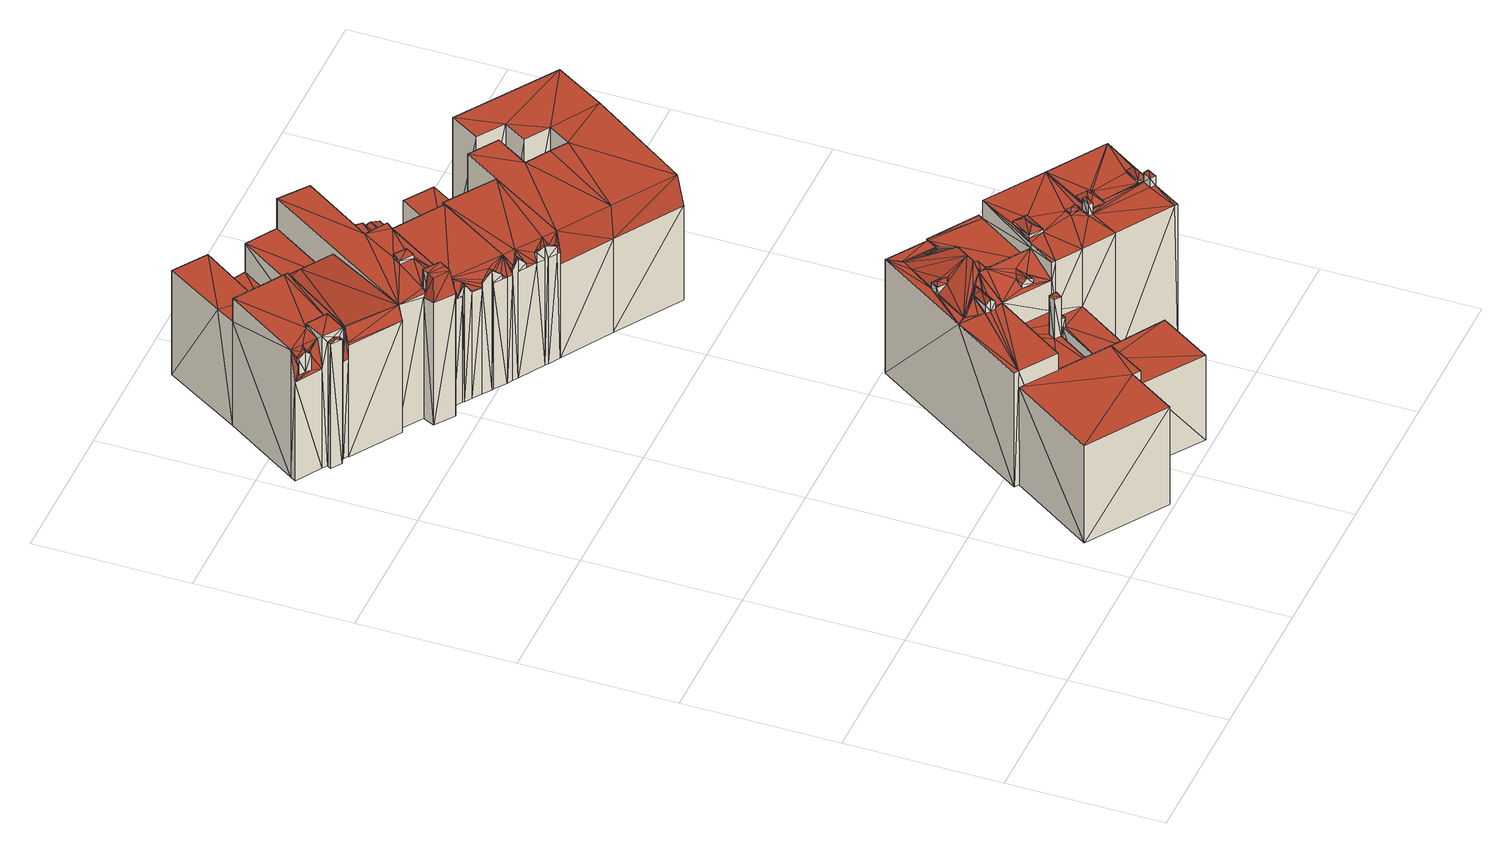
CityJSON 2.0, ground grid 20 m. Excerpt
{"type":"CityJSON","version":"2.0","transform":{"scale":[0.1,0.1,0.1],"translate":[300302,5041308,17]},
"CityObjects":{
"building1":{"type":"Building","geometry":[{"type":"MultiSurface","lod":"2","boundaries":[[[0,1,2]],[[3,1,0]],[[4,1,3]],[[5,6,4]],[[4,6,1]],[[1,7,8]],[[6,9,10]],[[6,10,11]],[[6,11,1]],[[1,11,12]],[[1,12,13]],[[13,14,15]],[[7,16,8]],[[14,17,15]],[[1,13,15]],[[1,15,7]],[[18,19,14]],[[18,14,13]],[[15,17,20]],[[21,15,20]],[[19,20,14]],[[14,20,17]],[[19,22,20]],[[23,24,12]],[[23,12,11]],[[24,18,13]],[[25,26,18]],[[21,27,15]],[[26,28,21]],[[24,13,12]],[[25,18,24]],[[21,28,27]],[[15,27,7]],[[25,28,26]],[[27,29,7]],[[7,29,16]],[[30,31,32]],[[31,25,24]],[[30,25,31]],[[33,34,35]],[[34,8,35]],[[34,1,8]],[[36,2,37]],[[37,1,34]],[[2,1,37]],[[8,16,29]],[[35,8,29]],[[38,39,33]],[[39,40,34]],[[39,34,33]],[[41,42,38]],[[42,39,38]],[[30,43,44]],[[30,32,43]],[[45,46,47]],[[48,45,47]],[[49,3,50]],[[3,0,50]],[[51,50,36]],[[50,2,36]],[[50,0,2]],[[52,4,49]],[[4,3,49]],[[53,52,54]],[[53,5,52]],[[5,4,52]],[[51,47,50]],[[50,47,46]],[[48,55,45]],[[48,56,55]],[[41,57,42]],[[58,56,39]],[[56,40,39]],[[59,60,6]],[[6,60,9]],[[61,59,6]],[[5,61,6]],[[62,59,61]],[[53,61,5]],[[60,10,9]],[[60,63,10]],[[62,61,64]],[[64,56,58]],[[64,65,56]],[[65,55,56]],[[61,65,64]],[[65,66,55]],[[54,66,65]],[[54,52,66]],[[67,23,63]],[[68,67,69]],[[67,63,69]],[[23,10,63]],[[23,11,10]],[[57,67,68]],[[44,70,28]],[[70,27,28]],[[44,43,70]],[[71,72,73]],[[71,74,72]],[[75,76,77]],[[77,78,79]],[[78,80,79]],[[74,79,72]],[[72,79,80]],[[81,71,73]],[[82,71,81]],[[18,26,19]],[[19,26,22]],[[22,21,20]],[[26,21,22]],[[67,24,23]],[[57,31,67]],[[67,31,24]],[[41,32,57]],[[32,31,57]],[[41,38,32]],[[38,43,32]],[[33,35,43]],[[43,83,70]],[[43,35,83]],[[38,33,43]],[[30,44,28]],[[30,28,25]],[[49,50,45]],[[50,46,45]],[[51,36,37]],[[47,37,34]],[[40,47,34]],[[51,37,47]],[[48,47,56]],[[56,47,40]],[[42,58,39]],[[59,69,60]],[[59,68,69]],[[60,69,63]],[[59,57,68]],[[62,64,59]],[[64,42,57]],[[64,57,59]],[[64,58,42]],[[66,45,55]],[[52,45,66]],[[52,49,45]],[[53,54,61]],[[54,65,61]],[[70,83,84]],[[70,82,81]],[[70,84,82]],[[70,81,27]],[[78,35,29]],[[83,35,76]],[[77,35,78]],[[76,35,77]],[[27,73,29]],[[27,81,73]],[[78,29,80]],[[72,80,29]],[[73,72,29]],[[83,76,75]],[[84,83,85]],[[85,83,75]],[[75,77,74]],[[74,77,79]],[[71,85,74]],[[82,84,71]],[[85,75,74]],[[84,85,71]]],"semantics":{"surfaces":[{"type":"GroundSurface"},{"type":"WallSurface"},{"type":"RoofSurface"}],"values":[0,0,0,0,0,0,0,0,0,0,0,0,0,0,0,0,1,1,1,1,1,1,1,1,1,1,1,1,1,1,1,1,1,1,1,1,1,1,1,1,1,1,1,1,1,1,1,1,1,1,1,1,1,1,1,1,1,1,1,1,1,1,1,1,1,1,1,1,1,1,1,1,1,1,1,1,1,1,1,1,1,1,1,1,1,1,1,1,1,1,1,1,1,1,1,1,1,1,1,1,1,1,1,1,1,1,1,2,2,2,2,2,2,2,2,2,2,2,2,2,2,2,2,2,2,2,2,2,2,2,2,2,2,2,2,2,2,2,2,2,2,2,2,2,2,2,2,2,2,2,2,2,2,2,2,2,2,2,2,2,2,2,2,2,2,2,2,2]}}]},
"building2":{"type":"Building","geometry":[{"type":"MultiSurface","lod":"2","boundaries":[[[86,87,88]],[[87,89,88]],[[90,87,86]],[[91,92,93]],[[91,93,94]],[[93,95,96]],[[92,95,93]],[[97,98,99]],[[99,98,100]],[[101,100,98]],[[101,102,100]],[[103,99,104]],[[103,97,99]],[[105,106,107]],[[108,106,105]],[[108,105,109]],[[108,109,110]],[[103,104,101]],[[104,102,101]],[[111,112,113]],[[108,110,111]],[[108,111,113]],[[114,115,116]],[[117,114,116]],[[118,119,120]],[[121,119,118]],[[115,120,119]],[[116,115,119]],[[112,96,95]],[[113,112,95]],[[122,91,94]],[[123,91,122]],[[106,91,107]],[[107,91,123]],[[124,92,125]],[[124,125,126]],[[125,92,127]],[[127,92,93]],[[128,124,92]],[[128,129,124]],[[130,131,132]],[[132,131,133]],[[131,134,133]],[[135,130,132]],[[136,135,132]],[[137,136,132]],[[138,86,139]],[[138,90,86]],[[140,141,88]],[[142,140,89]],[[89,140,88]],[[134,89,87]],[[134,142,89]],[[90,134,87]],[[138,134,90]],[[143,88,141]],[[86,88,143]],[[139,86,143]],[[127,96,93]],[[124,113,95]],[[108,113,144]],[[144,113,129]],[[124,95,92]],[[129,113,124]],[[106,92,91]],[[108,128,106]],[[106,128,92]],[[145,146,121]],[[147,148,145]],[[147,145,121]],[[121,149,119]],[[121,146,149]],[[147,117,148]],[[145,148,146]],[[117,116,148]],[[148,116,146]],[[116,119,149]],[[146,116,149]],[[134,140,142]],[[137,132,133]],[[138,150,137]],[[150,139,151]],[[138,137,134]],[[137,133,134]],[[138,139,150]],[[151,139,152]],[[143,141,140]],[[153,143,154]],[[115,143,120]],[[139,143,115]],[[118,120,153]],[[152,115,114]],[[155,156,154]],[[139,115,152]],[[155,154,143]],[[120,143,153]],[[134,123,122]],[[134,94,140]],[[134,122,94]],[[94,93,140]],[[93,96,140]],[[157,143,140]],[[96,157,140]],[[157,155,143]],[[131,123,134]],[[131,105,107]],[[131,107,123]],[[103,101,98]],[[103,98,97]],[[130,110,131]],[[130,154,110]],[[131,110,109]],[[111,154,156]],[[110,154,111]],[[135,153,130]],[[130,153,154]],[[135,151,152]],[[135,121,153]],[[152,114,117]],[[135,152,117]],[[121,118,153]],[[135,147,121]],[[135,117,147]],[[136,151,135]],[[136,150,151]],[[131,109,105]],[[112,157,96]],[[112,155,157]],[[112,156,155]],[[111,156,112]],[[137,150,102]],[[137,99,136]],[[99,100,136]],[[136,100,150]],[[102,150,100]],[[137,102,104]],[[137,104,99]]],"semantics":{"surfaces":[{"type":"GroundSurface"},{"type":"WallSurface"},{"type":"RoofSurface"}],"values":[0,0,0,1,1,1,1,1,1,1,1,1,1,1,1,1,1,1,1,1,1,1,1,1,1,1,1,1,1,1,1,1,1,1,1,1,1,1,1,1,1,1,1,1,1,1,1,1,1,1,1,1,1,1,1,1,1,1,2,2,2,2,2,2,2,2,2,2,2,2,2,2,2,2,2,2,2,2,2,2,2,2,2,2,2,2,2,2,2,2,2,2,2,2,2,2,2,2,2,2,2,2,2,2,2,2,2,2,2,2,2,2,2,2,2,2,2,2,2,2,2,2,2,2,2,2,2,2,2,2,2,2,2,2,2,2,2]}}]},
"building3":{"type":"Building","geometry":[{"type":"MultiSurface","lod":"2","boundaries":[[[158,159,160]],[[160,161,162]],[[160,163,161]],[[164,165,5]],[[158,160,162]],[[5,165,6]],[[166,158,162]],[[165,162,6]],[[167,166,165]],[[166,162,165]],[[168,163,160]],[[168,169,163]],[[170,161,171]],[[170,162,161]],[[169,171,161]],[[169,161,163]],[[172,173,174]],[[175,176,177]],[[178,177,179]],[[179,177,176]],[[178,180,181]],[[178,179,180]],[[181,180,173]],[[181,173,172]],[[182,168,159]],[[159,168,160]],[[182,183,168]],[[183,175,168]],[[184,159,158]],[[184,182,159]],[[185,158,166]],[[185,184,158]],[[186,185,166]],[[186,166,167]],[[187,188,189]],[[189,188,190]],[[187,189,191]],[[189,192,191]],[[188,193,190]],[[190,193,194]],[[191,194,193]],[[191,192,194]],[[186,167,195]],[[167,165,195]],[[196,164,197]],[[164,5,197]],[[197,5,59]],[[5,6,59]],[[196,165,164]],[[196,195,165]],[[170,6,162]],[[170,59,6]],[[174,59,170]],[[168,198,169]],[[168,175,198]],[[175,177,198]],[[170,171,199]],[[174,170,199]],[[172,174,199]],[[198,199,171]],[[198,171,169]],[[178,172,177]],[[177,172,198]],[[198,172,199]],[[178,181,172]],[[187,191,193]],[[187,193,188]],[[197,59,195]],[[196,197,195]],[[195,59,192]],[[194,59,180]],[[185,195,192]],[[185,189,184]],[[190,180,179]],[[190,194,180]],[[185,192,189]],[[192,59,194]],[[190,179,184]],[[186,195,185]],[[180,59,174]],[[189,190,184]],[[184,179,183]],[[184,183,182]],[[179,176,175]],[[180,174,173]],[[179,175,183]]],"semantics":{"surfaces":[{"type":"GroundSurface"},{"type":"WallSurface"},{"type":"RoofSurface"}],"values":[0,0,0,0,0,0,0,0,0,0,1,1,1,1,1,1,1,1,1,1,1,1,1,1,1,1,1,1,1,1,1,1,1,1,1,1,1,1,1,1,1,1,1,1,1,1,1,1,1,1,1,1,1,2,2,2,2,2,2,2,2,2,2,2,2,2,2,2,2,2,2,2,2,2,2,2,2,2,2,2,2,2,2,2,2,2]}}]},
"building4":{"type":"Building","geometry":[{"type":"MultiSurface","lod":"2","boundaries":[[[200,201,202]],[[203,201,200]],[[204,205,206]],[[204,206,203]],[[207,208,89]],[[207,209,208]],[[89,208,210]],[[211,212,213]],[[203,206,201]],[[214,89,87]],[[200,202,215]],[[214,216,89]],[[217,211,213]],[[201,218,219]],[[201,213,218]],[[218,213,220]],[[216,207,89]],[[213,212,221]],[[214,87,219]],[[201,219,202]],[[221,207,216]],[[218,214,219]],[[200,215,90]],[[213,221,220]],[[221,212,207]],[[222,200,223]],[[200,90,223]],[[224,225,226]],[[227,225,224]],[[228,229,230]],[[229,231,232]],[[229,232,230]],[[228,233,229]],[[234,235,236]],[[234,237,235]],[[234,238,237]],[[237,238,239]],[[236,235,228]],[[236,228,240]],[[235,233,228]],[[228,227,240]],[[238,227,239]],[[239,227,224]],[[238,240,227]],[[241,242,243]],[[241,244,242]],[[245,243,246]],[[246,243,242]],[[247,248,249]],[[250,249,248]],[[250,251,249]],[[252,251,250]],[[253,252,250]],[[254,252,253]],[[255,244,241]],[[256,255,241]],[[257,231,229]],[[138,258,259]],[[138,260,229]],[[260,257,229]],[[138,259,260]],[[261,219,262]],[[261,202,219]],[[262,263,134]],[[219,87,263]],[[262,219,263]],[[131,262,134]],[[258,90,259]],[[90,215,259]],[[215,202,264]],[[232,202,261]],[[259,215,264]],[[230,232,261]],[[264,202,232]],[[265,258,138]],[[265,223,258]],[[223,90,258]],[[263,87,89]],[[263,89,266]],[[267,268,269]],[[269,268,270]],[[271,272,273]],[[271,273,274]],[[275,276,277]],[[275,277,278]],[[275,278,279]],[[278,280,279]],[[279,280,281]],[[280,282,281]],[[276,281,282]],[[276,282,277]],[[283,284,285]],[[285,284,286]],[[287,283,285]],[[288,289,290]],[[288,287,289]],[[288,283,287]],[[288,290,291]],[[290,292,291]],[[291,293,284]],[[294,286,284]],[[293,294,284]],[[291,292,293]],[[295,296,297]],[[298,295,297]],[[296,299,300]],[[297,296,300]],[[301,300,302]],[[302,300,299]],[[303,304,305]],[[303,306,304]],[[307,305,308]],[[308,305,304]],[[309,307,308]],[[309,308,310]],[[309,310,303]],[[310,306,303]],[[311,312,313]],[[313,312,314]],[[315,311,313]],[[315,313,316]],[[317,318,319]],[[317,320,318]],[[317,319,321]],[[319,322,321]],[[315,323,324]],[[315,316,323]],[[324,323,314]],[[324,314,312]],[[321,322,325]],[[322,326,325]],[[320,325,326]],[[320,326,318]],[[327,328,271]],[[329,271,274]],[[327,271,329]],[[328,330,331]],[[271,331,332]],[[331,134,332]],[[332,134,263]],[[328,331,271]],[[333,334,205]],[[334,335,206]],[[205,334,206]],[[335,327,329]],[[335,329,206]],[[206,329,201]],[[336,337,338]],[[339,336,338]],[[339,338,340]],[[340,338,330]],[[338,331,330]],[[225,262,131]],[[341,226,225]],[[338,341,225]],[[338,225,342]],[[338,337,341]],[[342,225,131]],[[222,336,200]],[[343,336,222]],[[343,223,265]],[[343,222,223]],[[214,255,246]],[[256,245,255]],[[255,245,246]],[[246,344,216]],[[345,255,214]],[[214,246,216]],[[268,346,270]],[[270,346,207]],[[270,207,212]],[[347,270,211]],[[211,270,212]],[[348,349,350]],[[349,220,221]],[[349,221,350]],[[351,220,349]],[[351,218,220]],[[272,345,351]],[[351,345,214]],[[272,351,273]],[[351,214,218]],[[329,213,201]],[[329,352,213]],[[353,347,217]],[[217,347,211]],[[353,352,348]],[[353,217,352]],[[352,349,348]],[[217,213,352]],[[204,203,354]],[[355,204,354]],[[354,336,339]],[[203,200,336]],[[354,203,336]],[[295,302,205]],[[295,301,302]],[[204,295,205]],[[302,333,205]],[[355,295,204]],[[298,301,295]],[[356,357,208]],[[356,208,209]],[[207,356,209]],[[346,356,207]],[[267,350,344]],[[266,210,358]],[[267,269,350]],[[221,216,344]],[[266,89,210]],[[267,266,358]],[[350,221,344]],[[267,344,266]],[[358,210,208]],[[358,208,357]],[[227,261,262]],[[228,230,261]],[[227,262,225]],[[228,261,227]],[[342,131,134]],[[338,342,359]],[[359,342,360]],[[338,254,331]],[[331,254,253]],[[338,359,254]],[[331,248,134]],[[331,250,248]],[[331,253,250]],[[360,342,247]],[[247,134,248]],[[247,342,134]],[[234,236,240]],[[234,240,238]],[[309,303,361]],[[257,264,232]],[[257,232,231]],[[260,264,257]],[[259,264,260]],[[343,265,336]],[[336,265,138]],[[336,138,337]],[[337,237,341]],[[138,235,237]],[[239,224,226]],[[341,239,226]],[[235,229,233]],[[341,237,239]],[[138,229,235]],[[337,138,237]],[[256,241,245]],[[245,241,243]],[[251,247,249]],[[359,360,251]],[[360,247,251]],[[254,251,252]],[[254,359,251]],[[271,332,272]],[[345,263,244]],[[345,244,255]],[[332,345,272]],[[244,263,242]],[[242,263,266]],[[332,263,345]],[[242,266,344]],[[246,242,344]],[[273,349,352]],[[329,274,273]],[[329,273,352]],[[273,351,349]],[[347,269,270]],[[353,269,347]],[[348,350,269]],[[353,348,269]],[[275,362,276]],[[362,363,276]],[[275,279,362]],[[362,279,281]],[[362,281,363]],[[276,363,281]],[[320,364,325]],[[320,365,364]],[[364,321,325]],[[317,321,364]],[[317,364,365]],[[317,365,320]],[[288,366,283]],[[288,367,366]],[[283,366,284]],[[288,291,367]],[[367,284,366]],[[367,291,284]],[[302,334,333]],[[302,299,334]],[[299,313,334]],[[334,313,335]],[[293,316,294]],[[295,287,296]],[[296,285,313]],[[285,286,313]],[[296,287,285]],[[316,313,286]],[[294,316,286]],[[296,313,299]],[[292,316,293]],[[354,316,292]],[[355,290,289]],[[354,292,290]],[[355,354,290]],[[355,289,306]],[[306,289,304]],[[304,289,287]],[[355,306,310]],[[355,310,295]],[[295,304,287]],[[310,308,295]],[[295,308,304]],[[354,339,278]],[[354,278,322]],[[326,277,327]],[[314,327,335]],[[277,328,327]],[[322,278,277]],[[314,326,327]],[[339,280,278]],[[354,322,319]],[[277,340,328]],[[354,319,316]],[[322,277,326]],[[339,340,280]],[[313,314,335]],[[340,330,328]],[[318,326,314]],[[277,282,340]],[[280,340,282]],[[316,319,323]],[[323,318,314]],[[319,318,323]],[[298,297,300]],[[298,300,301]],[[307,368,305]],[[361,303,305]],[[361,305,368]],[[361,368,307]],[[309,361,307]],[[315,312,311]],[[315,324,312]],[[346,357,356]],[[346,358,357]],[[267,346,268]],[[267,358,346]]],"semantics":{"surfaces":[{"type":"GroundSurface"},{"type":"WallSurface"},{"type":"RoofSurface"}],"values":[0,0,0,0,0,0,0,0,0,0,0,0,0,0,0,0,0,0,0,0,0,0,0,0,0,0,0,1,1,1,1,1,1,1,1,1,1,1,1,1,1,1,1,1,1,1,1,1,1,1,1,1,1,1,1,1,1,1,1,1,1,1,1,1,1,1,1,1,1,1,1,1,1,1,1,1,1,1,1,1,1,1,1,1,1,1,1,1,1,1,1,1,1,1,1,1,1,1,1,1,1,1,1,1,1,1,1,1,1,1,1,1,1,1,1,1,1,1,1,1,1,1,1,1,1,1,1,1,1,1,1,1,1,1,1,1,1,1,1,1,1,1,1,1,1,1,1,1,1,1,1,1,1,1,1,1,1,1,1,1,1,1,1,1,1,1,1,1,1,1,1,1,1,1,1,1,1,1,1,1,1,1,1,1,1,1,1,1,1,1,1,1,1,1,1,1,1,1,1,1,1,1,1,1,1,1,1,1,1,1,1,1,1,1,1,2,2,2,2,2,2,2,2,2,2,2,2,2,2,2,2,2,2,2,2,2,2,2,2,2,2,2,2,2,2,2,2,2,2,2,2,2,2,2,2,2,2,2,2,2,2,2,2,2,2,2,2,2,2,2,2,2,2,2,2,2,2,2,2,2,2,2,2,2,2,2,2,2,2,2,2,2,2,2,2,2,2,2,2,2,2,2,2,2,2,2,2,2,2,2,2,2,2,2,2,2,2,2,2,2,2,2,2,2,2,2,2,2,2,2,2,2,2,2,2,2,2,2,2,2,2,2,2,2,2,2,2,2,2,2]}}]},
"building5":{"type":"Building","geometry":[{"type":"MultiSurface","lod":"2","boundaries":[[[369,370,371]],[[372,158,166]],[[373,374,158]],[[375,373,158]],[[374,159,158]],[[376,372,377]],[[378,167,379]],[[377,372,167]],[[372,375,158]],[[377,167,378]],[[377,378,380]],[[372,166,167]],[[372,369,381]],[[382,369,372]],[[369,383,381]],[[369,371,383]],[[372,381,375]],[[384,385,386]],[[385,387,388]],[[385,388,386]],[[388,383,371]],[[388,387,383]],[[389,388,370]],[[370,388,371]],[[390,391,392]],[[393,381,392]],[[391,393,392]],[[387,392,383]],[[383,392,381]],[[394,391,390]],[[395,389,369]],[[369,389,370]],[[396,369,382]],[[396,395,369]],[[397,398,399]],[[398,379,399]],[[398,378,379]],[[399,379,400]],[[379,167,400]],[[167,166,401]],[[400,167,401]],[[184,158,402]],[[158,159,402]],[[185,401,184]],[[401,158,184]],[[401,166,158]],[[403,377,404]],[[377,380,404]],[[405,377,403]],[[405,376,377]],[[380,378,398]],[[404,380,398]],[[405,406,372]],[[405,372,376]],[[397,407,398]],[[398,407,408]],[[409,410,411]],[[373,412,374]],[[412,411,410]],[[413,411,412]],[[413,412,373]],[[412,402,159]],[[412,159,374]],[[414,413,373]],[[414,373,375]],[[415,413,416]],[[416,413,373]],[[396,417,185]],[[417,407,185]],[[382,372,406]],[[407,401,185]],[[417,408,407]],[[396,382,406]],[[396,406,417]],[[418,414,419]],[[393,419,375]],[[381,393,375]],[[387,394,392]],[[420,394,387]],[[394,390,392]],[[421,422,387]],[[385,421,387]],[[384,421,385]],[[422,420,387]],[[415,184,409]],[[393,418,419]],[[393,415,418]],[[412,410,402]],[[409,402,410]],[[409,184,402]],[[393,184,415]],[[395,422,421]],[[395,421,384]],[[395,384,389]],[[389,386,388]],[[389,384,386]],[[391,184,393]],[[394,184,391]],[[395,420,422]],[[420,184,394]],[[395,184,420]],[[403,404,398]],[[403,398,417]],[[398,408,417]],[[403,417,406]],[[405,403,406]],[[407,400,401]],[[397,400,407]],[[397,399,400]],[[413,409,411]],[[415,409,413]],[[418,415,413]],[[418,413,414]],[[396,185,184]],[[396,184,395]]],"semantics":{"surfaces":[{"type":"GroundSurface"},{"type":"WallSurface"},{"type":"RoofSurface"}],"values":[0,0,0,0,0,0,0,0,0,0,0,0,0,0,0,0,0,1,1,1,1,1,1,1,1,1,1,1,1,1,1,1,1,1,1,1,1,1,1,1,1,1,1,1,1,1,1,1,1,1,1,1,1,1,1,1,1,1,1,1,1,1,1,1,1,1,1,1,1,1,1,1,1,1,1,1,1,2,2,2,2,2,2,2,2,2,2,2,2,2,2,2,2,2,2,2,2,2,2,2,2,2,2,2,2,2,2,2,2,2,2,2,2,2,2]}}]},
"building6":{"type":"Building","geometry":[{"type":"MultiSurface","lod":"2","boundaries":[[[423,424,425]],[[423,425,426]],[[427,428,424]],[[424,369,425]],[[428,429,430]],[[428,430,431]],[[424,431,369]],[[424,428,431]],[[431,432,369]],[[432,433,369]],[[433,370,369]],[[434,435,436]],[[437,431,430]],[[438,436,437]],[[437,436,431]],[[438,437,439]],[[440,439,429]],[[439,437,430]],[[429,439,430]],[[441,442,434]],[[443,438,439]],[[444,438,443]],[[434,445,446]],[[445,447,446]],[[446,447,448]],[[447,449,448]],[[435,448,449]],[[436,448,435]],[[450,428,427]],[[450,451,428]],[[451,440,428]],[[428,440,429]],[[450,452,453]],[[450,427,452]],[[427,424,452]],[[452,454,453]],[[453,454,395]],[[454,369,395]],[[454,425,369]],[[426,425,454]],[[455,426,454]],[[369,370,389]],[[395,369,389]],[[456,424,423]],[[456,452,424]],[[456,423,455]],[[423,426,455]],[[449,457,432]],[[435,449,431]],[[431,449,432]],[[458,459,432]],[[432,459,433]],[[457,458,432]],[[460,457,461]],[[460,458,457]],[[462,463,459]],[[463,433,459]],[[464,465,466]],[[464,466,462]],[[467,468,465]],[[467,465,464]],[[468,460,461]],[[467,460,468]],[[463,389,370]],[[433,463,370]],[[441,434,436]],[[438,441,436]],[[444,441,438]],[[451,469,441]],[[451,444,439]],[[444,443,439]],[[441,469,442]],[[451,441,444]],[[469,445,434]],[[442,469,434]],[[463,395,389]],[[462,395,463]],[[466,395,462]],[[470,395,466]],[[468,470,465]],[[449,461,457]],[[470,466,465]],[[449,468,461]],[[449,470,468]],[[469,447,445]],[[447,470,449]],[[469,470,447]],[[451,439,440]],[[450,453,470]],[[450,469,451]],[[450,470,469]],[[453,395,470]],[[456,454,452]],[[456,455,454]],[[467,458,460]],[[467,464,458]],[[458,462,459]],[[464,462,458]],[[434,446,436]],[[436,446,448]]],"semantics":{"surfaces":[{"type":"GroundSurface"},{"type":"WallSurface"},{"type":"RoofSurface"}],"values":[0,0,0,0,0,0,0,0,0,0,0,1,1,1,1,1,1,1,1,1,1,1,1,1,1,1,1,1,1,1,1,1,1,1,1,1,1,1,1,1,1,1,1,1,1,1,1,1,1,1,1,1,1,1,1,1,1,1,1,1,1,1,1,1,1,2,2,2,2,2,2,2,2,2,2,2,2,2,2,2,2,2,2,2,2,2,2,2,2,2,2,2,2,2,2,2,2,2,2,2]}}]},
"building7":{"type":"Building","geometry":[{"type":"MultiSurface","lod":"2","boundaries":[[[471,472,473]],[[473,474,475]],[[476,473,475]],[[477,478,471]],[[476,471,473]],[[476,477,471]],[[479,477,476]],[[478,480,481]],[[477,482,478]],[[481,480,483]],[[478,482,480]],[[480,429,428]],[[483,480,428]],[[484,483,485]],[[483,428,485]],[[486,483,484]],[[486,487,483]],[[486,484,488]],[[484,485,488]],[[488,485,451]],[[485,428,451]],[[451,428,489]],[[428,429,489]],[[490,489,429]],[[490,429,480]],[[491,480,482]],[[491,490,480]],[[492,481,487]],[[481,483,487]],[[493,478,492]],[[478,481,492]],[[494,495,479]],[[479,495,477]],[[477,491,482]],[[495,491,477]],[[494,476,496]],[[494,479,476]],[[496,476,497]],[[476,475,497]],[[471,478,493]],[[498,471,493]],[[499,473,500]],[[473,472,500]],[[498,472,471]],[[498,500,472]],[[497,475,501]],[[475,474,501]],[[499,474,473]],[[499,501,474]],[[502,451,490]],[[490,451,489]],[[503,502,490]],[[491,503,490]],[[496,504,495]],[[494,496,495]],[[495,504,503]],[[495,503,491]],[[493,492,502]],[[499,497,501]],[[496,497,499]],[[486,488,487]],[[496,499,498]],[[498,499,500]],[[496,498,504]],[[504,493,503]],[[487,451,502]],[[504,498,493]],[[487,488,451]],[[492,487,502]],[[493,502,503]]],"semantics":{"surfaces":[{"type":"GroundSurface"},{"type":"WallSurface"},{"type":"RoofSurface"}],"values":[0,0,0,0,0,0,0,0,0,0,0,0,0,0,0,1,1,1,1,1,1,1,1,1,1,1,1,1,1,1,1,1,1,1,1,1,1,1,1,1,1,1,1,1,1,1,1,1,1,2,2,2,2,2,2,2,2,2,2,2,2,2,2,2,2,2,2,2,2,2]}}]}
},
"vertices":[
[175,1127,16],[72,1056,16],[133,1155,16],[193,1116,16],[224,1100,16],[263,1076,16],[134,876,16],[37,932,16],[9,960,16],[131,870,16],[67,911,16],[68,912,16],[61,916,16],[57,919,16],[53,914,16],[43,928,16],[4,953,16],[40,923,16],[57,919,200],[53,914,200],[40,923,200],[43,928,200],[46,919,203],[68,912,160],[61,916,160],[61,916,211],[50,924,203],[37,932,163],[37,932,211],[4,953,162],[78,942,211],[66,924,204],[78,942,204],[72,1056,204],[72,1056,170],[9,960,204],[133,1155,170],[86,1080,170],[134,1017,204],[134,1017,193],[134,1017,170],[138,1014,204],[138,1014,194],[53,958,204],[53,958,211],[143,1032,115],[121,1046,115],[121,1046,170],[143,1032,170],[193,1116,115],[175,1127,115],[175,1127,170],[224,1100,115],[263,1076,157],[224,1100,157],[138,1024,115],[138,1024,170],[72,919,204],[138,1024,193],[134,876,201],[131,870,181],[202,983,157],[202,983,193],[67,911,181],[163,1008,193],[163,1008,157],[163,1008,115],[71,917,191],[71,917,204],[68,912,184],[41,940,204],[25,941,192],[18,945,169],[25,941,168],[18,945,199],[22,951,199],[19,952,197],[13,955,191],[11,952,179],[10,951,192],[10,951,169],[28,945,190],[28,945,192],[23,951,204],[26,947,194],[25,948,196],
[445,397,5],[420,243,5],[306,184,5],[358,150,5],[495,364,5],[407,247,184],[401,250,191],[401,250,173],[407,247,173],[396,254,184],[396,254,173],[470,343,185],[459,350,185],[470,343,184],[459,350,184],[463,356,182],[463,356,180],[474,348,182],[474,348,180],[420,268,184],[419,266,184],[419,266,183],[420,279,190],[420,277,187],[420,279,188],[416,277,185],[409,274,182],[409,274,184],[416,328,173],[415,329,173],[415,329,182],[427,321,182],[409,318,173],[408,319,182],[408,319,173],[420,311,182],[409,250,173],[409,251,173],[412,266,191],[409,262,179],[412,266,181],[403,252,173],[418,275,191],[418,275,190],[446,289,203],[440,280,193],[446,289,173],[440,280,173],[420,243,173],[452,299,203],[462,314,203],[487,351,173],[495,364,173],[445,397,173],[312,181,173],[306,184,173],[358,150,173],[366,276,173],[419,277,190],[427,314,185],[416,321,185],[428,313,185],[419,319,185],[410,319,182],[449,377,173],[448,375,173],[439,362,173],[380,275,173],[379,274,173],[390,261,173],[381,273,173],[395,255,173],
[200,839,16],[196,832,16],[191,836,16],[156,841,16],[163,856,16],[181,824,16],[299,1049,16],[240,959,16],[260,933,16],[268,942,16],[191,836,194],[181,824,197],[163,856,196],[156,841,197],[167,853,229],[167,853,201],[164,855,201],[190,837,201],[187,839,201],[187,839,229],[192,847,229],[192,847,201],[173,861,201],[173,861,229],[196,832,201],[191,836,201],[200,839,201],[260,933,201],[268,942,201],[227,902,206],[219,890,206],[227,902,201],[219,890,201],[212,913,206],[212,913,201],[203,901,206],[203,901,201],[240,959,201],[299,1049,201],[263,1076,201],[181,831,229],[161,844,229],
[555,320,5],[514,181,5],[446,289,5],[629,271,5],[702,223,5],[628,108,5],[555,156,5],[381,67,5],[240,72,5],[341,6,5],[312,181,5],[465,10,5],[390,61,5],[463,105,5],[454,199,5],[489,354,5],[402,121,5],[508,77,5],[470,188,5],[440,280,5],[429,126,5],[419,110,5],[559,326,5],[497,366,5],[454,283,173],[449,274,179],[449,274,173],[454,283,179],[461,294,179],[454,298,173],[452,299,179],[454,298,172],[452,299,172],[461,294,173],[470,293,183],[463,298,173],[463,298,183],[470,293,173],[461,279,183],[461,279,173],[454,283,183],[438,192,186],[432,184,128],[432,184,186],[438,192,128],[440,178,186],[440,178,128],[456,240,182],[450,230,176],[450,230,182],[463,222,176],[456,226,187],[463,222,182],[468,230,181],[469,232,182],[446,187,128],[446,187,186],[463,313,172],[495,364,172],[489,354,172],[464,314,172],[446,289,179],[440,280,179],[420,243,128],[462,314,172],[497,366,173],[358,150,128],[421,109,149],[390,61,149],[421,109,130],[390,61,130],[483,202,128],[473,186,128],[473,186,115],[483,202,115],[544,261,204],[527,234,204],[527,234,200],[544,261,200],[528,272,204],[528,272,200],[510,245,204],[510,245,200],[600,187,202],[583,198,202],[600,187,200],[583,198,200],[604,192,200],[616,211,202],[615,209,200],[616,211,200],[599,222,202],[599,222,200],[588,204,200],[587,203,200],[658,156,201],[652,159,201],[652,159,215],[658,156,215],[645,148,201],[645,148,215],[651,144,215],[651,144,201],[661,184,204],[648,164,201],[648,164,204],[661,184,201],[657,158,204],[657,158,201],[670,178,204],[670,178,201],[578,193,216],[573,196,216],[578,193,200],[573,196,200],[586,204,216],[586,204,200],[584,216,202],[579,209,200],[584,216,200],[579,209,202],[571,224,202],[571,224,200],[581,207,200],[581,207,216],[567,216,202],[567,216,200],[514,181,200],[483,202,200],[514,181,115],[479,205,200],[479,205,173],[479,205,128],[628,108,201],[625,110,201],[555,156,200],[555,320,173],[502,240,173],[502,240,193],[555,320,200],[502,240,200],[501,240,173],[449,274,193],[559,326,173],[402,121,128],[454,199,128],[381,67,149],[465,10,130],[429,126,130],[429,126,115],[419,110,130],[470,188,115],[463,105,115],[508,77,130],[629,271,200],[702,223,201],[341,6,149],[240,72,149],[312,181,149],[468,245,187],[463,243,184],[662,176,211],[530,258,210],[523,247,210],[573,217,207],[578,215,207],[597,200,211],[602,209,211],[655,165,211],
[262,797,16],[257,790,16],[242,801,16],[292,913,16],[208,824,16],[207,825,16],[217,818,16],[334,977,16],[322,984,16],[311,989,16],[302,999,16],[312,992,16],[229,810,16],[323,893,16],[240,802,16],[253,796,180],[252,794,180],[252,794,173],[240,802,192],[242,801,173],[257,790,173],[230,811,180],[230,811,179],[229,810,179],[229,810,173],[233,810,183],[262,797,201],[323,893,201],[311,989,154],[311,989,144],[302,999,154],[268,942,154],[260,933,154],[196,832,173],[322,984,149],[312,992,144],[334,977,143],[292,913,143],[271,926,154],[271,926,144],[202,829,176],[201,829,173],[201,829,176],[207,825,173],[208,824,190],[217,818,175],[211,828,190],[208,824,173],[280,920,149],[217,819,175],[217,818,173],[243,807,192],[248,801,186],[247,803,188],
[403,937,16],[362,871,16],[325,896,16],[367,961,16],[388,854,16],[325,755,16],[322,750,16],[307,759,16],[304,761,16],[271,782,16],[264,786,16],[307,764,192],[304,761,173],[304,761,192],[307,759,173],[318,752,185],[318,752,173],[322,750,173],[312,760,189],[312,761,189],[318,753,173],[319,755,185],[303,767,190],[295,771,188],[295,771,187],[294,768,188],[294,768,173],[388,854,201],[325,755,201],[362,871,153],[325,896,201],[325,896,153],[367,961,153],[403,937,153],[271,782,173],[271,782,193],[264,786,179],[281,776,180],[281,776,173],[265,788,179],[264,786,173],[274,785,193],[274,785,190],[268,787,183],[282,777,180],[282,777,179],[308,766,201],[276,788,201],
[497,830,16],[466,850,16],[485,880,16],[450,903,16],[473,941,16],[599,858,16],[563,791,16],[479,801,16],[604,855,16],[387,710,16],[458,815,16],[472,656,16],[427,834,16],[455,877,16],[418,901,16],[455,877,201],[427,834,201],[418,901,201],[322,750,155],[387,710,155],[472,656,155],[458,815,201],[479,801,201],[604,855,155],[563,791,155],[599,858,201],[473,941,201],[497,830,201],[485,880,201],[466,850,201],[450,903,201],[390,714,201],[470,663,201],[559,793,201]
]}
